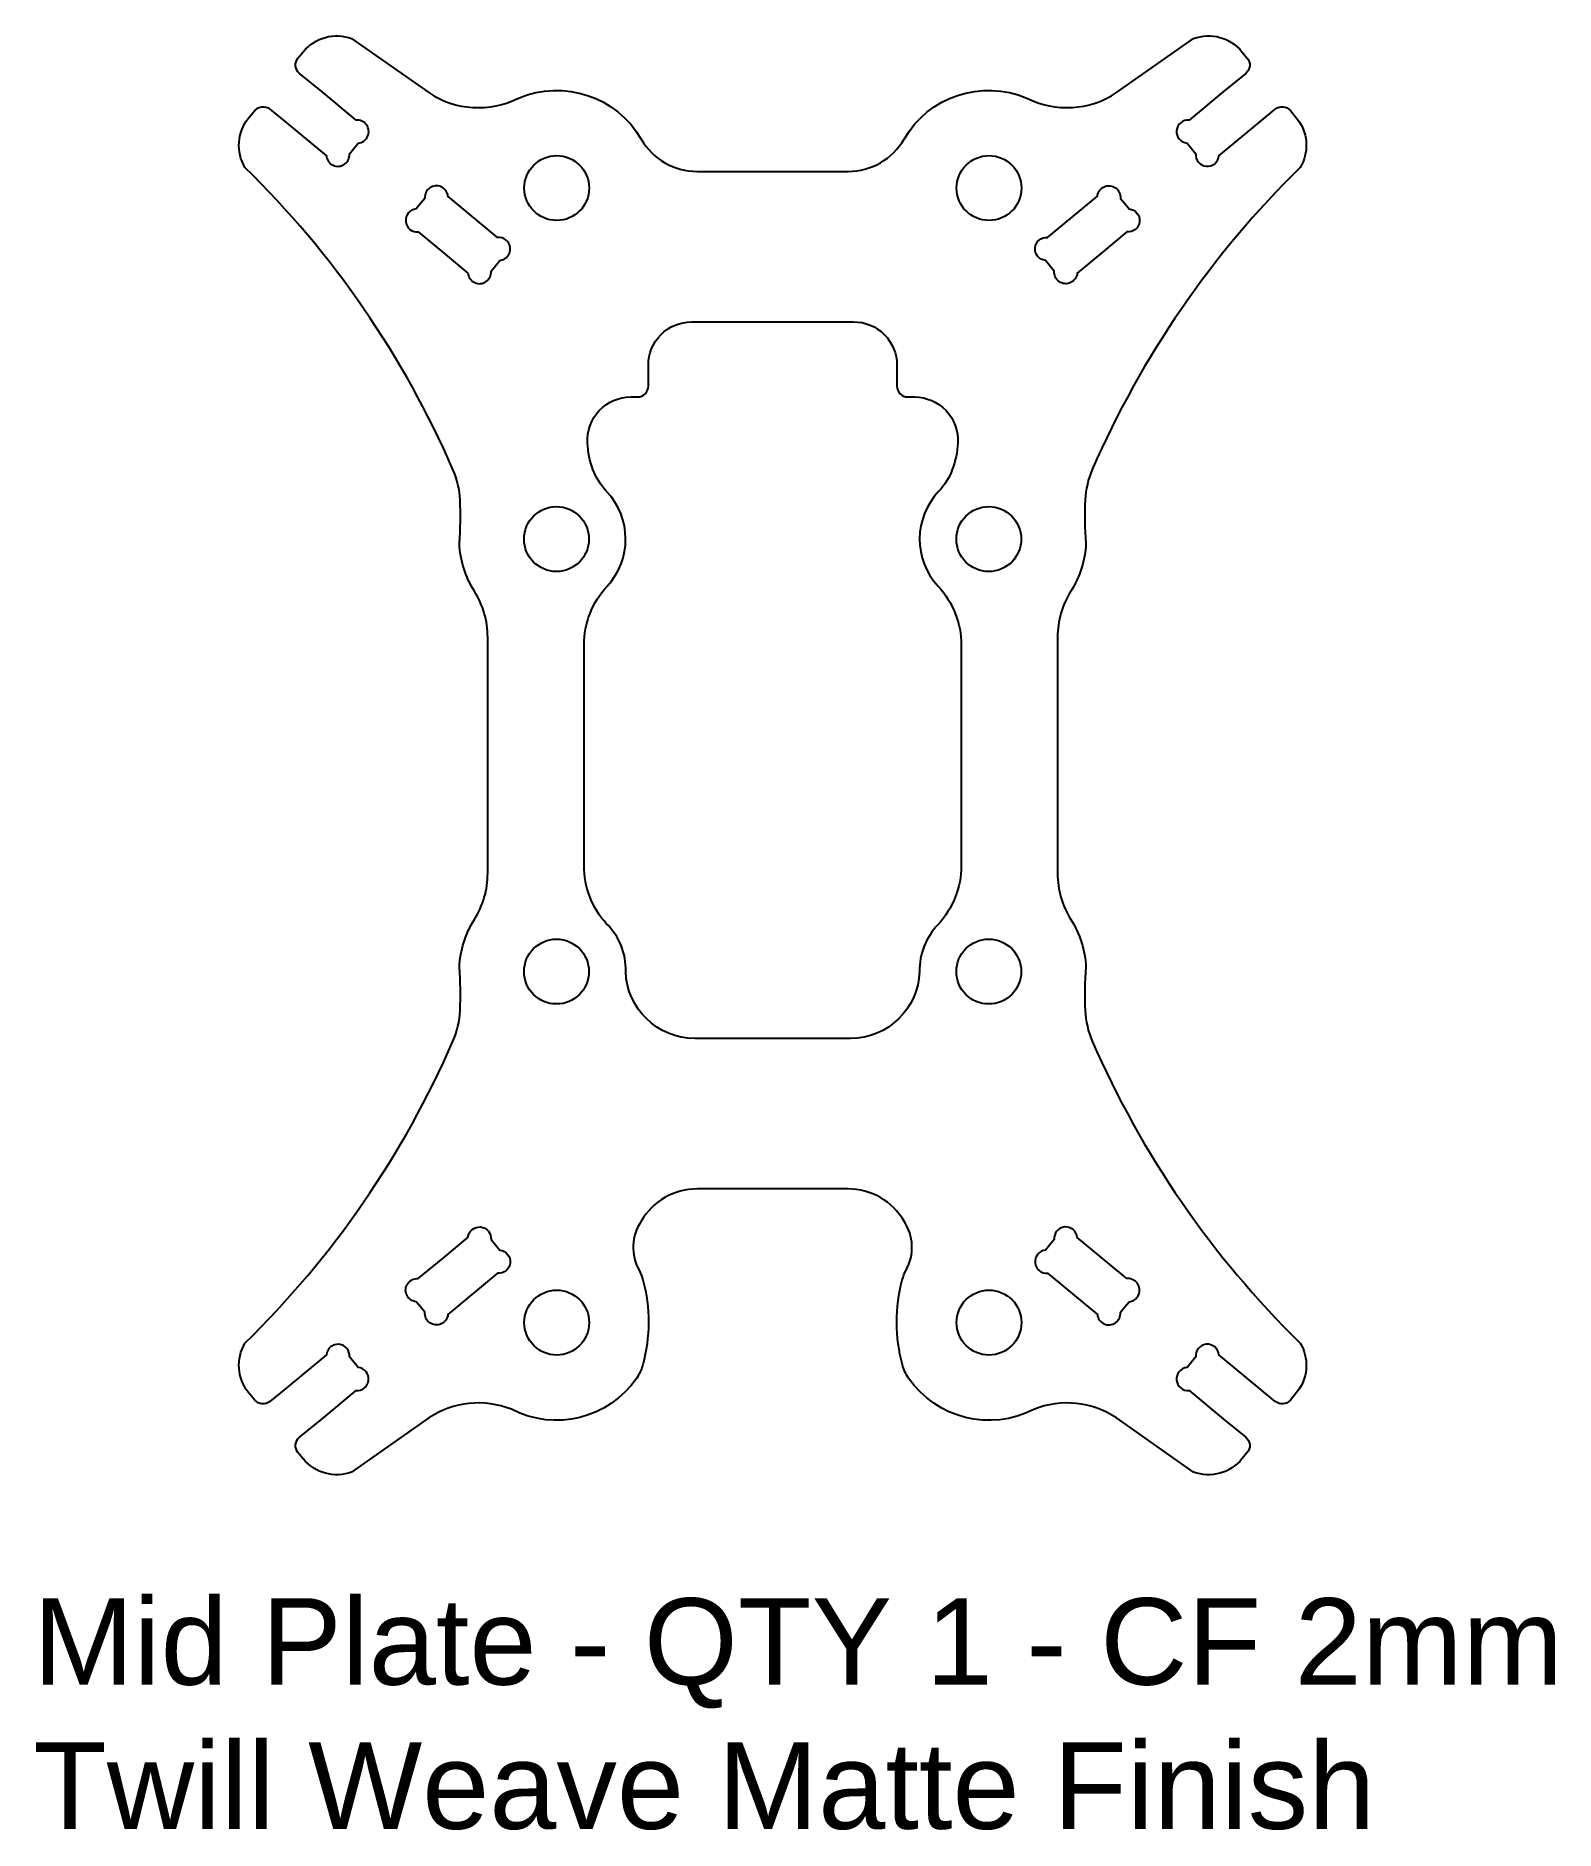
# Model space of a CAD drawing. Header units: inches. Extents: x -71.7 to -1.4, y -26.3 to 56.7.
import ezdxf

# ---------------------------------------------------------------- set-up
doc = ezdxf.new("R2010")
doc.units = ezdxf.units.IN
doc.header["$MEASUREMENT"] = 0
doc.layers.add('Mid - Plate 20x20 Final', color=210, linetype='Continuous')
doc.styles.get("Standard").update_dxf_attribs({"font": 'arial.ttf'})

msp = doc.modelspace()

# ---------------------------------------------------------------- linework, layer by layer
at = {"layer": 'Mid - Plate 20x20 Final'}
for points in [[(-61.845, -6.045, -0.310595), (-61.994, -3.783, 0.096235), (-52.373, 10.183, 0.091638), (-52.044, 11.599, 0.030971), (-52.076, 13.606, -0.130428), (-51.383, 15.817, 0.141663), (-50.766, 17.952), (-50.766, 22.219), (-50.766, 24.594), (-50.766, 28.861, 0.141663), (-51.383, 30.996, -0.130428), (-52.076, 33.207, 0.030971), (-52.044, 35.214, 0.091638), (-52.373, 36.63, 0.096235), (-61.994, 50.596, -0.310595), (-61.845, 52.858), (-61.541, 53.221, -0.411432), (-60.84, 53.287), (-60.107, 52.685), (-59.378, 52.081), (-58.228, 51.128, 1), (-57.163, 51.228), (-56.96, 51.474), (-56.756, 51.719, 1), (-56.856, 52.784), (-58.444, 54.099), (-59.473, 54.944, -0.414214), (-59.542, 55.648), (-59.297, 55.946, -0.319407), (-57.059, 56.553), (-53.494, 54.051, 0.269156), (-49.339, 53.798, -0.378498), (-43.664, 51.905, 0.266986), (-41.075, 50.408), (-39.223, 50.405), (-38.929, 50.405), (-35.943, 50.405), (-34.091, 50.408, 0.266986), (-31.502, 51.905, -0.378498), (-25.827, 53.798, 0.269156), (-21.672, 54.051), (-18.107, 56.553, -0.319407), (-15.869, 55.946), (-15.624, 55.648, -0.414214), (-15.693, 54.944), (-16.722, 54.099), (-18.31, 52.784, 1), (-18.41, 51.719), (-18.207, 51.474), (-18.004, 51.228, 1), (-16.938, 51.128), (-15.788, 52.081), (-15.06, 52.685), (-14.326, 53.287, -0.411432), (-13.626, 53.221), (-13.234, 52.738, -0.290445), (-13.172, 50.596, 0.096235), (-22.793, 36.63, 0.091638), (-23.123, 35.214, 0.030971), (-23.09, 33.207, -0.130428), (-23.783, 30.996, 0.141663), (-24.4, 28.861), (-24.4, 24.594), (-24.4, 22.219), (-24.4, 17.952, 0.141663), (-23.783, 15.817, -0.130428), (-23.09, 13.606, 0.030971), (-23.123, 11.599, 0.091638), (-22.793, 10.183, 0.096235), (-13.172, -3.783, -0.290445), (-13.234, -5.925), (-13.626, -6.408, -0.411432), (-14.326, -6.474), (-15.06, -5.872), (-15.788, -5.268), (-16.938, -4.315, 1), (-18.004, -4.415), (-18.207, -4.661), (-18.41, -4.906, 1), (-18.31, -5.971), (-16.722, -7.286), (-15.693, -8.131, -0.414214), (-15.624, -8.835), (-15.869, -9.133, -0.319407), (-18.107, -9.74), (-21.672, -7.238, 0.246715), (-25.495, -6.84, -0.37781), (-31.293, -5.393, -0.085286), (-31.577, -4.778, -0.131659), (-31.584, -0.853, -0.060835), (-31.405, -0.402, 0.278015), (-31.502, 1.86, 33.272959), (-31.502, 1.86, 0.266986), (-34.091, 3.356), (-35.943, 3.36), (-39.223, 3.36), (-41.075, 3.356, 0.267126), (-43.664, 1.859, 0.282413), (-43.761, -0.402, -0.060835), (-43.582, -0.853, -0.131659), (-43.589, -4.778, -0.085286), (-43.873, -5.393, -0.378372), (-49.67, -6.837, 0.245799), (-53.494, -7.238), (-57.059, -9.74, -0.319407), (-59.297, -9.133), (-59.542, -8.835, -0.414214), (-59.473, -8.131), (-58.444, -7.286), (-56.856, -5.971, 1), (-56.756, -4.906), (-56.96, -4.661), (-57.163, -4.415, 1), (-58.228, -4.315), (-59.378, -5.268), (-60.107, -5.872), (-60.84, -6.474, -0.411432), (-61.541, -6.408)], [(-50.409, 46.047), (-50.206, 46.293, 1), (-50.306, 47.358), (-52.606, 49.263, 1), (-53.671, 49.163), (-53.874, 48.918), (-54.077, 48.673, 1), (-53.977, 47.608), (-52.827, 46.655), (-51.677, 45.702, 1), (-50.612, 45.802)], [(-24.757, 46.047), (-24.961, 46.293, -1), (-24.861, 47.358), (-22.56, 49.263, -1), (-21.495, 49.163), (-21.292, 48.918), (-21.089, 48.673, -1), (-21.189, 47.608), (-22.339, 46.655), (-23.489, 45.702, -1), (-24.554, 45.802)], [(-29.927, 15.585, 0.197431), (-30.785, 13.406, -0.40441), (-33.983, 10.314), (-41.184, 10.314, -0.40441), (-44.382, 13.406, 0.211948), (-45.277, 15.627, -0.185719), (-46.309, 18.307), (-46.309, 21.709), (-46.309, 25.104), (-46.309, 28.506, -0.18939), (-45.239, 31.228, 0.395972), (-45.262, 35.61, -0.100523), (-45.896, 36.622, -0.079284), (-46.147, 37.857, -0.431807), (-44.15, 39.977), (-43.833, 39.977, 0.414214), (-43.333, 40.477), (-43.333, 40.886, -0.005), (-43.333, 40.926), (-43.333, 41.453, -0.414214), (-41.333, 43.453), (-33.834, 43.454, -0.414246), (-31.834, 41.454), (-31.834, 40.926, -0.005), (-31.833, 40.886), (-31.833, 40.477, 0.414214), (-31.333, 39.977), (-31.016, 39.977, -0.431807), (-29.02, 37.857, -0.079284), (-29.27, 36.622, -0.100523), (-29.904, 35.61, 0.395972), (-29.927, 31.228, -0.18939), (-28.858, 28.506), (-28.858, 24.96), (-28.858, 21.853), (-28.858, 18.307, -0.18939)], [(-50.409, 0.766), (-50.206, 0.52, -1), (-50.306, -0.545), (-52.606, -2.45, -1), (-53.671, -2.35), (-53.874, -2.105), (-54.077, -1.86, -1), (-53.977, -0.795), (-52.827, 0.158), (-51.677, 1.111, -1), (-50.612, 1.011)], [(-24.757, 0.766), (-24.961, 0.52, 1), (-24.861, -0.545), (-22.56, -2.45, 1), (-21.495, -2.35), (-21.292, -2.105), (-21.089, -1.86, 1), (-21.189, -0.795), (-22.339, 0.158), (-23.489, 1.111, 1), (-24.554, 1.011)]]:
    msp.add_lwpolyline(points, format="xyb", close=True, dxfattribs=at)
for centre in [(-47.573, 49.64), (-27.573, 49.64), (-47.583, 33.406), (-27.583, 33.406), (-47.583, 13.406), (-27.583, 13.406), (-47.573, -2.827), (-27.573, -2.827)]:
    msp.add_circle(centre, 1.5, dxfattribs=at)

# ---------------------------------------------------------------- texts
at = {"layer": 'Mid - Plate 20x20 Final', "insert": (-71.795, -15.573), "char_height": 4, "attachment_point": 1}
msp.add_mtext_dynamic_manual_height_columns('Mid Plate - QTY 1 - CF 2mm Twill Weave Matte Finish', width=77.18879, gutter_width=1, heights=[0], dxfattribs=at)

doc.saveas('drawing.dxf')
